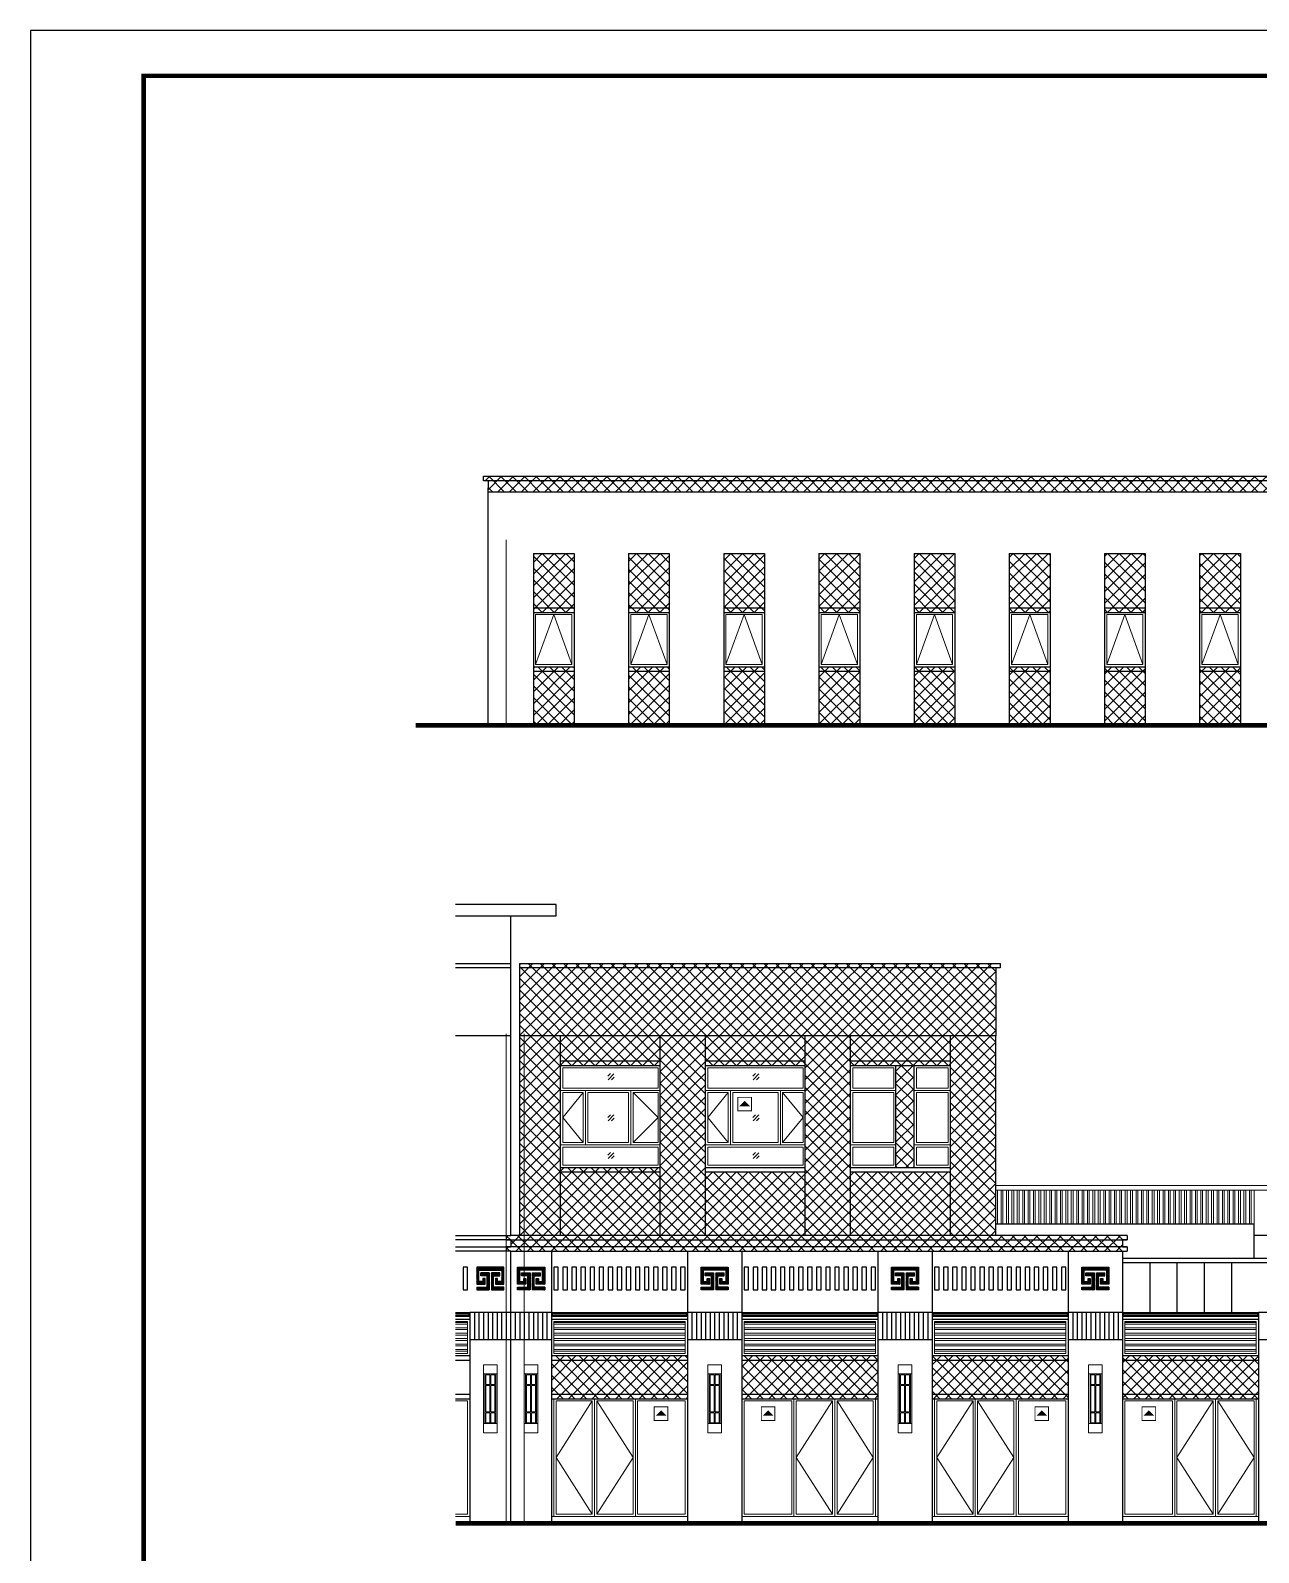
# Model space of a CAD drawing. Extents: x 1188826 to 1909461, y 608442 to 1651179.
# Drawn here: x 1471963 to 1499059, y 983729 to 1017302 of the extents above; entities that cross this region are included whole.
import ezdxf

# ---------------------------------------------------------------- set-up
doc = ezdxf.new("R2010")
doc.units = 0
doc.header["$LTSCALE"] = 1000
doc.header["$MEASUREMENT"] = 0
doc.linetypes.add('ACAD_ISO10W100', pattern=[18.5, 12, -3, 0.5, -3])
doc.linetypes.add('DOTE', pattern=[2.42, 2, -0.2, 0.02, -0.2])
for name, color, linetype in [('1-PUB_HATCH', 8, 'Continuous'), ('3-剖面填充（细）', 251, 'Continuous'), ('图框', 140, 'Continuous'), ('立面', 73, 'Continuous'), ('立面-1', 13, 'Continuous'), ('立面-2', 45, 'Continuous')]:
    doc.layers.add(name, color=color, linetype=linetype)
for name, color, linetype, lineweight in [('2-门窗开启', 8, 'Continuous', 9), ('DOTE', 19, 'DOTE', 9), ('PUB_HATCH', 8, 'Continuous', 9), ('WALL', 9, 'Continuous', 40), ('WINDOW', 144, 'Continuous', 15), ('填充', 251, 'Continuous', 5), ('平面-栏杆', 135, 'Continuous', 15)]:
    doc.layers.add(name, color=color, linetype=linetype, lineweight=lineweight)
pattern_1 = [(45, (2e-10, 0), (-129.893668, 129.893668), []), (135, (2e-10, 0), (-129.893668, -129.893668), [])]

# ---------------------------------------------------------------- blocks, each defined once
blk = doc.blocks.new('1234124')
at = {"layer": 'WINDOW', "color": 4}
for p, q in [((-150, 1300), (150, 1300)), ((-100, 1060), (-10, 1060)), ((-100, 1040), (-10, 1040)), ((-10, 1280), (-10, 1060)), ((-10, 1040), (-10, 460)), ((10, 1280), (10, 1060)), ((10, 1060), (100, 1060)), ((10, 1040), (10, 460)), ((10, 1040), (100, 1040)), ((-100, 440), (-10, 440)), ((-10, 220), (-10, 440)), ((10, 220), (10, 440)), ((10, 440), (100, 440)), ((-150, 200), (150, 200))]:
    blk.add_line(p, q, dxfattribs=at)
for points in [[(-150, 1500), (150, 1500), (150, 0), (-150, 0)], [(-120, 1300), (120, 1300), (120, 200), (-120, 200)]]:
    blk.add_lwpolyline(points, close=True, dxfattribs=at)
for points in [[(-100, 1060), (-100, 1280), (-10, 1280)], [(-10, 460), (-100, 460), (-100, 1040)], [(10, 1280), (100, 1280), (100, 1060)], [(100, 1040), (100, 460), (10, 460)], [(-100, 440), (-100, 220), (-10, 220)], [(10, 220), (100, 220), (100, 440)]]:
    blk.add_lwpolyline(points, dxfattribs=at)
blk = doc.blocks.new('GDGDGRDADW')
at = {"layer": '3-剖面填充（细）'}
h = blk.add_hatch(dxfattribs=at)
h.set_pattern_fill('ANSI31', color=251, scale=5)
h.set_pattern_definition([(45, (175515.148, 222231.159), (-5.61266, 5.61266), [])])
h.paths.add_polyline_path([(175863, 222358), (175585, 222358), (175585, 222420), (175817, 222420), (175817, 222670), (175678, 222670), (175678, 222733), (175863, 222733)])
h = blk.add_hatch(dxfattribs=at)
h.set_pattern_fill('ANSI31', color=251, scale=5)
h.set_pattern_definition([(45, (175837.9185, 222356.159), (-5.61266, 5.61266), [])])
h.paths.add_polyline_path([(175586, 222858), (175586, 222483), (175770, 222483), (175770, 222608), (175724, 222608), (175724, 222545), (175632, 222545), (175632, 222795), (176139, 222795), (176139, 222545), (176047, 222545), (176047, 222608), (176001, 222608), (176001, 222483), (176186, 222483), (176186, 222858)])
h = blk.add_hatch(dxfattribs=at)
h.set_pattern_fill('ANSI31', color=251, scale=5)
h.set_pattern_definition([(45, (175561.008, 222231.159), (-5.61266, 5.61266), [])])
h.paths.add_polyline_path([(175909, 222358), (176186, 222358), (176186, 222420), (175955, 222420), (175955, 222670), (176093, 222670), (176093, 222733), (175909, 222733)])
at = {"layer": '立面'}
for p, q in [((175586, 222858), (176186, 222858)), ((175586, 222483), (175586, 222858)), ((176139, 222795), (175632, 222795)), ((175632, 222795), (175632, 222545)), ((175678, 222670), (175678, 222733)), ((175678, 222733), (175863, 222733)), ((175816, 222670), (175678, 222670)), ((175724, 222545), (175724, 222608)), ((175724, 222608), (175770, 222608)), ((175770, 222608), (175770, 222483)), ((175816, 222420), (175816, 222670)), ((175863, 222733), (175863, 222358)), ((175909, 222733), (175909, 222358)), ((175909, 222733), (176093, 222733)), ((175955, 222420), (175955, 222670)), ((175955, 222670), (176093, 222670)), ((176001, 222483), (176001, 222608)), ((176001, 222608), (176047, 222608)), ((176047, 222608), (176047, 222545)), ((176047, 222608), (176047, 222545)), ((176093, 222670), (176093, 222733)), ((176093, 222670), (176093, 222733)), ((176139, 222545), (176139, 222795)), ((176186, 222858), (176186, 222483)), ((175770, 222483), (175586, 222483)), ((175586, 222358), (175586, 222420)), ((175586, 222420), (175816, 222420)), ((175863, 222358), (175586, 222358)), ((175632, 222545), (175724, 222545)), ((176186, 222358), (175909, 222358)), ((176186, 222420), (175955, 222420)), ((176186, 222483), (176001, 222483)), ((176047, 222545), (176139, 222545)), ((176186, 222420), (176186, 222358))]:
    blk.add_line(p, q, dxfattribs=at)
blk = doc.blocks.new('c451')
at = {"layer": '2-门窗开启', "ltscale": 0.5}
for points in [[(900, 2550), (100, 1300), (900, 50)], [(1000, 2550), (1800, 1300), (1000, 50)]]:
    blk.add_lwpolyline(points, dxfattribs=at)
at = {"layer": 'WINDOW'}
for points in [[(0, 2600), (3000, 2600), (3000, 0), (0, 0)], [(100, 2550), (900, 2550), (900, 50), (100, 50)], [(1800, 2550), (1000, 2550), (1000, 50), (1800, 50)], [(1900, 2550), (2950, 2550), (2950, 50), (1900, 50)]]:
    blk.add_lwpolyline(points, close=True, dxfattribs=at)
for points in [[(50, 2600), (50, 0)], [(950, 2600), (950, 0)], [(1850, 2600), (1850, 0)]]:
    blk.add_lwpolyline(points, dxfattribs=at)
blk = doc.blocks.new('fewfrewfref')
at = {"layer": 'WALL'}
blk.add_hatch(color=1, dxfattribs=at).paths.add_polyline_path([(367770, 261682), (367710, 261622), (367830, 261622)])
at = {"layer": 'WALL', "color": 1, "const_width": 10}
blk.add_lwpolyline([(367695, 261570), (367695, 261720), (367845, 261720), (367845, 261570)], close=True, dxfattribs=at)

msp = doc.modelspace()

# ---------------------------------------------------------------- hatches: boundary and pattern name
at = {"layer": '1-PUB_HATCH'}
h = msp.add_hatch(dxfattribs=at)
h.set_pattern_fill('ANSI37', color=256, scale=115.71489)
h.set_pattern_definition([(45, (0, 0), (-129.893668, 129.893668), []), (135, (0, 0), (-129.893668, -129.893668), [])])
h.paths.add_polyline_path([(1481959, 1007467), (1481959, 1007367), (1482059, 1007367), (1482059, 1007117), (1519249, 1007117), (1519249, 1007123), (1519529, 1007123), (1519529, 1007295), (1519809, 1007295), (1519809, 1007467)])
h = msp.add_hatch(dxfattribs=at)
h.set_pattern_fill('ANSI37', color=256, scale=115.71489)
h.set_pattern_definition(pattern_1)
h.paths.add_polyline_path([(1483959, 1005767), (1483059, 1005767), (1483059, 1004567), (1483959, 1004567)])
h.paths.add_polyline_path([(1483959, 1004567), (1483059, 1004567), (1483059, 1004467), (1483959, 1004467)])
h.paths.add_polyline_path([(1483959, 1003267), (1483059, 1003267), (1483059, 1003167), (1483959, 1003167)])
h.paths.add_polyline_path([(1483959, 1003167), (1483059, 1003167), (1483059, 1001973), (1483959, 1001973)])
h.paths.add_polyline_path([(1486059, 1003167), (1485159, 1003167), (1485159, 1001973), (1486059, 1001973)])
h.paths.add_polyline_path([(1486059, 1003267), (1485159, 1003267), (1485159, 1003167), (1486059, 1003167)])
h.paths.add_polyline_path([(1486059, 1004567), (1485159, 1004567), (1485159, 1004467), (1486059, 1004467)])
h.paths.add_polyline_path([(1486059, 1005767), (1485159, 1005767), (1485159, 1004567), (1486059, 1004567)])
h.paths.add_polyline_path([(1488159, 1005767), (1487259, 1005767), (1487259, 1004567), (1488159, 1004567)])
h.paths.add_polyline_path([(1488159, 1004567), (1487259, 1004567), (1487259, 1004467), (1488159, 1004467)])
h.paths.add_polyline_path([(1488159, 1003167), (1487259, 1003167), (1487259, 1001973), (1488159, 1001973)])
h.paths.add_polyline_path([(1488159, 1003267), (1487259, 1003267), (1487259, 1003167), (1488159, 1003167)])
h.paths.add_polyline_path([(1490259, 1003167), (1489359, 1003167), (1489359, 1001973), (1490259, 1001973)])
h.paths.add_polyline_path([(1490259, 1003267), (1489359, 1003267), (1489359, 1003167), (1490259, 1003167)])
h.paths.add_polyline_path([(1490259, 1005767), (1489359, 1005767), (1489359, 1004567), (1490259, 1004567)])
h.paths.add_polyline_path([(1490259, 1004567), (1489359, 1004567), (1489359, 1004467), (1490259, 1004467)])
h.paths.add_polyline_path([(1492359, 1004567), (1491459, 1004567), (1491459, 1004467), (1492359, 1004467)])
h.paths.add_polyline_path([(1492359, 1005767), (1491459, 1005767), (1491459, 1004567), (1492359, 1004567)])
h.paths.add_polyline_path([(1492359, 1003167), (1491459, 1003167), (1491459, 1001973), (1492359, 1001973)])
h.paths.add_polyline_path([(1492359, 1003267), (1491459, 1003267), (1491459, 1003167), (1492359, 1003167)])
h.paths.add_polyline_path([(1494459, 1003167), (1493559, 1003167), (1493559, 1001973), (1494459, 1001973)])
h.paths.add_polyline_path([(1494459, 1003267), (1493559, 1003267), (1493559, 1003167), (1494459, 1003167)])
h.paths.add_polyline_path([(1494459, 1004567), (1493559, 1004567), (1493559, 1004467), (1494459, 1004467)])
h.paths.add_polyline_path([(1494459, 1005767), (1493559, 1005767), (1493559, 1004567), (1494459, 1004567)])
h.paths.add_polyline_path([(1496559, 1005767), (1495659, 1005767), (1495659, 1004567), (1496559, 1004567)])
h.paths.add_polyline_path([(1496559, 1004567), (1495659, 1004567), (1495659, 1004467), (1496559, 1004467)])
h.paths.add_polyline_path([(1496559, 1003267), (1495659, 1003267), (1495659, 1003167), (1496559, 1003167)])
h.paths.add_polyline_path([(1496559, 1003167), (1495659, 1003167), (1495659, 1001973), (1496559, 1001973)])
h.paths.add_polyline_path([(1498659, 1003167), (1497759, 1003167), (1497759, 1001973), (1498659, 1001973)])
h.paths.add_polyline_path([(1498659, 1003267), (1497759, 1003267), (1497759, 1003167), (1498659, 1003167)])
h.paths.add_polyline_path([(1498659, 1004567), (1497759, 1004567), (1497759, 1004467), (1498659, 1004467)])
h.paths.add_polyline_path([(1498659, 1005767), (1497759, 1005767), (1497759, 1004567), (1498659, 1004567)])
h.paths.add_polyline_path([(1500759, 1005767), (1499859, 1005767), (1499859, 1004567), (1500759, 1004567)])
h.paths.add_polyline_path([(1500759, 1004567), (1499859, 1004567), (1499859, 1004467), (1500759, 1004467)])
h.paths.add_polyline_path([(1500759, 1003267), (1499859, 1003267), (1499859, 1003167), (1500759, 1003167)])
h.paths.add_polyline_path([(1500759, 1003167), (1499859, 1003167), (1499859, 1001973), (1500759, 1001973)])
h.paths.add_polyline_path([(1478798, 995423), (1478798, 996272), (1478352, 996272), (1478352, 995423)], flags=9)
h.paths.add_polyline_path([(1478798, 991803), (1478798, 992692), (1478352, 992692), (1478352, 991803)], flags=9)
h.paths.add_polyline_path([(1478798, 986478), (1478798, 987367), (1478352, 987367), (1478352, 986478)], flags=9)
h.paths.add_polyline_path([(1478798, 983773), (1478798, 984422), (1478352, 984422), (1478352, 983773)], flags=9)
h.paths.add_polyline_path([(1477998, 989943), (1477998, 990952), (1477552, 990952), (1477552, 989943)], flags=9)
h.paths.add_polyline_path([(1479598, 995423), (1479598, 996272), (1479152, 996272), (1479152, 995423)], flags=9)
h.paths.add_polyline_path([(1479598, 994478), (1479598, 995167), (1479152, 995167), (1479152, 994478)], flags=9)
h.paths.add_polyline_path([(1479598, 992903), (1479598, 993792), (1479152, 993792), (1479152, 992903)], flags=9)
h.paths.add_polyline_path([(1479598, 991048), (1479598, 991897), (1479152, 991897), (1479152, 991048)], flags=9)
h.paths.add_polyline_path([(1479598, 989598), (1479598, 990447), (1479152, 990447), (1479152, 989598)], flags=9)
h.paths.add_polyline_path([(1479598, 987778), (1479598, 988667), (1479152, 988667), (1479152, 987778)], flags=9)
h.paths.add_polyline_path([(1479598, 985378), (1479598, 986267), (1479152, 986267), (1479152, 985378)], flags=9)
h.paths.add_polyline_path([(1479598, 983773), (1479598, 984422), (1479152, 984422), (1479152, 983773)], flags=9)
h.paths.add_polyline_path([(1477714, 1006343), (1477714, 1007192), (1477267, 1007192), (1477267, 1006343)], flags=9)
h.paths.add_polyline_path([(1477714, 1004843), (1477714, 1005692), (1477267, 1005692), (1477267, 1004843)], flags=9)
h.paths.add_polyline_path([(1477714, 1003443), (1477714, 1004292), (1477267, 1004292), (1477267, 1003443)], flags=9)
h.paths.add_polyline_path([(1477714, 1002193), (1477714, 1003042), (1477267, 1003042), (1477267, 1002193)], flags=9)
h.paths.add_polyline_path([(1476914, 1006343), (1476914, 1007192), (1476467, 1007192), (1476467, 1006343)], flags=9)
h.paths.add_polyline_path([(1476914, 1003593), (1476914, 1004442), (1476467, 1004442), (1476467, 1003593)], flags=9)
h.paths.add_polyline_path([(1482119, 998828), (1482798, 998828), (1482798, 999507), (1482119, 999507)], flags=9)
h.paths.add_polyline_path([(1509214, 1000319), (1510303, 1000319), (1510303, 1000765), (1509214, 1000765)], flags=9)
h.paths.add_polyline_path([(1536914, 1000319), (1537603, 1000319), (1537603, 1000765), (1536914, 1000765)], flags=9)
h.paths.add_polyline_path([(1551013, 963000), (1553035, 963000), (1553035, 963561), (1551013, 963561)], flags=9)
h.paths.add_polyline_path([(1550755, 963553), (1553186, 963553), (1553186, 964119), (1550755, 964119)], flags=9)
h.paths.add_polyline_path([(1550678, 964102), (1553109, 964102), (1553109, 964669), (1550678, 964669)], flags=9)
h.paths.add_polyline_path([(1550678, 964652), (1553109, 964652), (1553109, 965218), (1550678, 965218)], flags=9)
h.paths.add_polyline_path([(1552215, 961286), (1553374, 961286), (1553374, 961704), (1552215, 961704)], flags=9)
h.paths.add_polyline_path([(1554105, 959752), (1554652, 959752), (1554652, 960170), (1554105, 960170)], flags=9)
h = msp.add_hatch(dxfattribs=at)
h.set_pattern_fill('ANSI37', color=256, scale=115.71489)
h.set_pattern_definition(pattern_1)
h.paths.add_polyline_path([(1493359, 996723), (1482759, 996723), (1482759, 996273), (1493259, 996280), (1493259, 996623)])
h.paths.add_polyline_path([(1493259, 996273), (1482759, 996273), (1482759, 996173), (1493184, 996173), (1493259, 996173)])
h.paths.add_polyline_path([(1493259, 996173), (1482759, 996173), (1482759, 995123), (1493259, 995123)])
h.paths.add_polyline_path([(1485859, 995123), (1483659, 995123), (1483659, 994573), (1485859, 994573)])
h.paths.add_polyline_path([(1485859, 994573), (1483659, 994573), (1483659, 994473), (1485859, 994473)])
h.paths.add_polyline_path([(1485859, 992123), (1483659, 992123), (1483659, 990723), (1485859, 990723)])
h.paths.add_polyline_path([(1485859, 992223), (1483659, 992223), (1483659, 992123), (1485859, 992123)])
h.paths.add_polyline_path([(1483659, 995123), (1482759, 995123), (1482759, 990723), (1483659, 990723)])
h.paths.add_polyline_path([(1486859, 992223), (1486859, 992223), (1486859, 994473), (1486859, 995123), (1485859, 995123), (1485859, 994473), (1485859, 992223), (1485859, 990723), (1486859, 990723)])
h.paths.add_polyline_path([(1489059, 992123), (1486859, 992123), (1486859, 990723), (1489059, 990723)])
h.paths.add_polyline_path([(1490059, 992223), (1490059, 992223), (1490059, 994473), (1490059, 995123), (1489059, 995123), (1489059, 994473), (1489059, 992223), (1489059, 990723), (1490059, 990723)])
h.paths.add_polyline_path([(1492259, 992123), (1490059, 992123), (1490059, 990723), (1492259, 990723)])
h.paths.add_polyline_path([(1493259, 995123), (1492259, 995123), (1492259, 994473), (1492259, 992223), (1492259, 990723), (1493259, 990723)])
h.paths.add_polyline_path([(1492259, 994573), (1490059, 994573), (1490059, 994473), (1492259, 994473)])
h.paths.add_polyline_path([(1492259, 995123), (1490059, 995123), (1490059, 994573), (1492259, 994573)])
h.paths.add_polyline_path([(1489059, 995123), (1486859, 995123), (1486859, 994573), (1489059, 994573)])
h.paths.add_polyline_path([(1489059, 994573), (1486859, 994573), (1486859, 994473), (1489059, 994473)])
h.paths.add_polyline_path([(1496159, 990473), (1496059, 990473), (1482559, 990473), (1482459, 990473), (1482459, 990373), (1482559, 990373), (1496159, 990373)])
h.paths.add_polyline_path([(1496059, 990623), (1482559, 990623), (1482559, 990473), (1496059, 990473)])
h.paths.add_polyline_path([(1496159, 990723), (1482559, 990723), (1482459, 990723), (1482459, 990623), (1482559, 990623), (1496159, 990623)])
h.paths.add_polyline_path([(1517059, 990473), (1516959, 990473), (1503159, 990473), (1503159, 990373), (1517059, 990373)])
h.paths.add_polyline_path([(1516959, 990623), (1503259, 990623), (1503259, 990473), (1516959, 990473)])
h.paths.add_polyline_path([(1517059, 990723), (1503159, 990723), (1503159, 990623), (1503259, 990623), (1517059, 990623)])
h.paths.add_polyline_path([(1538059, 990473), (1537959, 990473), (1524159, 990473), (1524159, 990373), (1538059, 990373)])
h.paths.add_polyline_path([(1537959, 990623), (1524259, 990623), (1524259, 990473), (1537959, 990473)])
h.paths.add_polyline_path([(1538059, 990723), (1524159, 990723), (1524159, 990623), (1524259, 990623), (1538059, 990623)])
h.paths.add_polyline_path([(1491059, 992223), (1491459, 992223), (1491459, 994473), (1491059, 994473)])
h = msp.add_hatch(dxfattribs=at)
h.set_pattern_fill('ANSI37', color=256, scale=115.71489)
h.set_pattern_definition(pattern_1)
h.paths.add_polyline_path([(1486459, 987223), (1483459, 987223), (1483459, 987123), (1486459, 987123)])
h.paths.add_polyline_path([(1486459, 987973), (1483459, 987973), (1483459, 987223), (1486459, 987223)])
h.paths.add_polyline_path([(1486459, 988073), (1483459, 988073), (1483459, 987973), (1486459, 987973)])
h.paths.add_polyline_path([(1490659, 987223), (1487659, 987223), (1487659, 987123), (1490659, 987123)])
h.paths.add_polyline_path([(1490659, 987973), (1487659, 987973), (1487659, 987223), (1490659, 987223)])
h.paths.add_polyline_path([(1490659, 988073), (1487659, 988073), (1487659, 987973), (1490659, 987973)])
h.paths.add_polyline_path([(1494859, 987223), (1491859, 987223), (1491859, 987123), (1494859, 987123)])
h.paths.add_polyline_path([(1494859, 987973), (1491859, 987973), (1491859, 987223), (1494859, 987223)])
h.paths.add_polyline_path([(1494859, 988073), (1491859, 988073), (1491859, 987973), (1494859, 987973)])
h.paths.add_polyline_path([(1499059, 987223), (1496059, 987223), (1496059, 987123), (1499059, 987123)])
h.paths.add_polyline_path([(1499059, 987973), (1496059, 987973), (1496059, 987223), (1499059, 987223)])
h.paths.add_polyline_path([(1499059, 988073), (1496059, 988073), (1496059, 987973), (1499059, 987973)])
h.paths.add_polyline_path([(1503259, 987223), (1500259, 987223), (1500259, 987123), (1503259, 987123)])
h.paths.add_polyline_path([(1503259, 987973), (1500259, 987973), (1500259, 987223), (1503259, 987223)])
h.paths.add_polyline_path([(1503259, 988073), (1500259, 988073), (1500259, 987973), (1503259, 987973)])
h.paths.add_polyline_path([(1507459, 987223), (1504459, 987223), (1504459, 987123), (1507459, 987123)])
h.paths.add_polyline_path([(1507459, 987973), (1504459, 987973), (1504459, 987223), (1507459, 987223)])
h.paths.add_polyline_path([(1507459, 988073), (1504459, 988073), (1504459, 987973), (1507459, 987973)])
h.paths.add_polyline_path([(1511659, 987223), (1508659, 987223), (1508659, 987123), (1511659, 987123)])
h.paths.add_polyline_path([(1511659, 987973), (1508659, 987973), (1508659, 987223), (1511659, 987223)])
h.paths.add_polyline_path([(1511659, 988073), (1508659, 988073), (1508659, 987973), (1511659, 987973)])
h.paths.add_polyline_path([(1515859, 987223), (1512859, 987223), (1512859, 987123), (1515859, 987123)])
h.paths.add_polyline_path([(1515859, 987973), (1512859, 987973), (1512859, 987223), (1515859, 987223)])
h.paths.add_polyline_path([(1515859, 988073), (1512859, 988073), (1512859, 987973), (1515859, 987973)])
h.paths.add_polyline_path([(1520059, 987223), (1517059, 987223), (1517059, 987123), (1520059, 987123)])
h.paths.add_polyline_path([(1520059, 987973), (1517059, 987973), (1517059, 987223), (1520059, 987223)])
h.paths.add_polyline_path([(1520059, 988073), (1517059, 988073), (1517059, 987973), (1520059, 987973)])
h.paths.add_polyline_path([(1524259, 987223), (1521259, 987223), (1521259, 987123), (1524259, 987123)])
h.paths.add_polyline_path([(1524259, 987973), (1521259, 987973), (1521259, 987223), (1524259, 987223)])
h.paths.add_polyline_path([(1524259, 988073), (1521259, 988073), (1521259, 987973), (1524259, 987973)])
h.paths.add_polyline_path([(1528459, 987223), (1525459, 987223), (1525459, 987123), (1528459, 987123)])
h.paths.add_polyline_path([(1528459, 987973), (1525459, 987973), (1525459, 987223), (1528459, 987223)])
h.paths.add_polyline_path([(1528459, 988073), (1525459, 988073), (1525459, 987973), (1528459, 987973)])
h.paths.add_polyline_path([(1532659, 987223), (1529659, 987223), (1529659, 987123), (1532659, 987123)])
h.paths.add_polyline_path([(1532659, 987973), (1529659, 987973), (1529659, 987223), (1532659, 987223)])
h.paths.add_polyline_path([(1532659, 988073), (1529659, 988073), (1529659, 987973), (1532659, 987973)])
h.paths.add_polyline_path([(1536859, 987223), (1533859, 987223), (1533859, 987123), (1536859, 987123)])
h.paths.add_polyline_path([(1536859, 987973), (1533859, 987973), (1533859, 987223), (1536859, 987223)])
h.paths.add_polyline_path([(1536859, 988073), (1533859, 988073), (1533859, 987973), (1536859, 987973)])
at = {"layer": 'PUB_HATCH'}
h = msp.add_hatch(dxfattribs=at)
h.set_pattern_fill('ANSI32', color=256, scale=25, angle=45)
h.set_pattern_definition([(90, (-29549.09, 211594.92), (-119.0625, 7e-15), []), (90, (-29509.4, 211634.6), (-119.0625, 7e-15), [])])
h.paths.add_polyline_path([(1498959, 991723), (1493259, 991723), (1493259, 990973), (1498959, 990973)])
h = msp.add_hatch(dxfattribs=at)
h.set_pattern_fill('ANSI32', color=256, scale=25, angle=135)
h.set_pattern_definition([(180, (146871.16, 423455.74), (-7e-15, -119.0625), []), (180, (146831.48, 423495.43), (-7e-15, -119.0625), [])])
h.paths.add_polyline_path([(1481344, 988823), (1481344, 988123), (1481609, 988123), (1481609, 988823)])
h = msp.add_hatch(dxfattribs=at)
h.set_pattern_fill('ANSI32', color=256, scale=25, angle=135)
h.set_pattern_definition([(180, (151671.16, 423455.74), (-7e-15, -119.0625), []), (180, (151631.48, 423495.43), (-7e-15, -119.0625), [])])
h.paths.add_polyline_path([(1483509, 988823), (1486409, 988823), (1486409, 988123), (1483509, 988123)])
h = msp.add_hatch(dxfattribs=at)
h.set_pattern_fill('ANSI32', color=256, scale=25, angle=135)
h.set_pattern_definition([(180, (155871.16, 423455.74), (-7e-15, -119.0625), []), (180, (155831.48, 423495.43), (-7e-15, -119.0625), [])])
h.paths.add_polyline_path([(1487709, 988823), (1490609, 988823), (1490609, 988123), (1487709, 988123)])
h = msp.add_hatch(dxfattribs=at)
h.set_pattern_fill('ANSI32', color=256, scale=25, angle=135)
h.set_pattern_definition([(180, (160071.16, 423455.74), (-7e-15, -119.0625), []), (180, (160031.48, 423495.43), (-7e-15, -119.0625), [])])
h.paths.add_polyline_path([(1491909, 988823), (1494809, 988823), (1494809, 988123), (1491909, 988123)])
h = msp.add_hatch(dxfattribs=at)
h.set_pattern_fill('ANSI32', color=256, scale=25, angle=135)
h.set_pattern_definition([(180, (164271.16, 423455.74), (-7e-15, -119.0625), []), (180, (164231.48, 423495.43), (-7e-15, -119.0625), [])])
h.paths.add_polyline_path([(1496109, 988823), (1499009, 988823), (1499009, 988123), (1496109, 988123)])

# ---------------------------------------------------------------- linework, layer by layer
at = {"layer": '2-门窗开启', "ltscale": 0.5}
for points in [[(1483109, 1003317), (1483509, 1004417), (1483909, 1003317)], [(1485209, 1003317), (1485609, 1004417), (1486009, 1003317)], [(1487309, 1003317), (1487709, 1004417), (1488109, 1003317)], [(1489409, 1003317), (1489809, 1004417), (1490209, 1003317)], [(1491509, 1003317), (1491909, 1004417), (1492309, 1003317)], [(1493609, 1003317), (1494009, 1004417), (1494409, 1003317)], [(1495709, 1003317), (1496109, 1004417), (1496509, 1003317)], [(1497809, 1003317), (1498209, 1004417), (1498609, 1003317)], [(1484704, 994233), (1484760, 994293)], [(1484709, 994158), (1484831, 994287)], [(1484784, 994157), (1484840, 994217)], [(1487904, 994233), (1487960, 994293)], [(1487909, 994158), (1488031, 994287)], [(1487984, 994157), (1488040, 994217)], [(1484704, 993327), (1484760, 993387)], [(1484709, 993252), (1484831, 993381)], [(1484784, 993251), (1484840, 993311)], [(1487904, 993327), (1487960, 993387)], [(1487909, 993252), (1488031, 993381)], [(1487984, 993251), (1488040, 993311)], [(1484704, 992494), (1484760, 992554)], [(1484709, 992420), (1484831, 992548)], [(1484784, 992419), (1484840, 992478)], [(1487904, 992494), (1487960, 992554)], [(1487909, 992420), (1488031, 992548)], [(1487984, 992419), (1488040, 992478)]]:
    msp.add_lwpolyline(points, dxfattribs=at)
at = {"layer": '3-剖面填充（细）', "color": 252}
for points in [[(1503159, 990723), (1498959, 990723)], [(1483459, 990373), (1483459, 989023)], [(1486459, 990373), (1486459, 989023)], [(1487659, 990373), (1487659, 989023)], [(1490659, 990373), (1490659, 989023)], [(1491859, 990373), (1491859, 989023)], [(1494859, 990373), (1494859, 989023)], [(1496659, 990123), (1496659, 989023)], [(1497259, 990123), (1497259, 989023)], [(1497859, 990123), (1497859, 989023)], [(1498459, 990123), (1498459, 989023)]]:
    msp.add_lwpolyline(points, dxfattribs=at)
at = {"layer": 'DOTE', "linetype": 'ACAD_ISO10W100', "ltscale": 100}
for p, q in [((1482459, 1006067), (1482459, 1001967)), ((1482459, 995173), (1482459, 984373)), ((1482859, 995173), (1482859, 984373))]:
    msp.add_line(p, q, dxfattribs=at)
at = {"layer": 'DOTE', "linetype": 'ACAD_ISO10W100', "ltscale": 100, "const_width": 0.001}
for points in [[(1480459, 1006067), (1538574, 1006067)], [(1480459, 1001967), (1538574, 1001967)], [(1493259, 995173), (1481344, 995173)], [(1539459, 989323), (1481344, 989323)], [(1539459, 984523), (1481344, 984523)], [(1539459, 984373), (1481344, 984373)]]:
    msp.add_lwpolyline(points, dxfattribs=at)
at = {"layer": 'WINDOW'}
for points in [[(1483059, 1004467), (1483959, 1004467), (1483959, 1003267), (1483059, 1003267)], [(1483109, 1004417), (1483909, 1004417), (1483909, 1003317), (1483109, 1003317)], [(1485159, 1004467), (1486059, 1004467), (1486059, 1003267), (1485159, 1003267)], [(1485209, 1004417), (1486009, 1004417), (1486009, 1003317), (1485209, 1003317)], [(1487259, 1004467), (1488159, 1004467), (1488159, 1003267), (1487259, 1003267)], [(1487309, 1004417), (1488109, 1004417), (1488109, 1003317), (1487309, 1003317)], [(1489359, 1004467), (1490259, 1004467), (1490259, 1003267), (1489359, 1003267)], [(1489409, 1004417), (1490209, 1004417), (1490209, 1003317), (1489409, 1003317)], [(1491459, 1004467), (1492359, 1004467), (1492359, 1003267), (1491459, 1003267)], [(1491509, 1004417), (1492309, 1004417), (1492309, 1003317), (1491509, 1003317)], [(1493559, 1004467), (1494459, 1004467), (1494459, 1003267), (1493559, 1003267)], [(1493609, 1004417), (1494409, 1004417), (1494409, 1003317), (1493609, 1003317)], [(1495659, 1004467), (1496559, 1004467), (1496559, 1003267), (1495659, 1003267)], [(1495709, 1004417), (1496509, 1004417), (1496509, 1003317), (1495709, 1003317)], [(1497759, 1004467), (1498659, 1004467), (1498659, 1003267), (1497759, 1003267)], [(1497809, 1004417), (1498609, 1004417), (1498609, 1003317), (1497809, 1003317)], [(1483659, 994473), (1485859, 994473), (1485859, 992223), (1483659, 992223)], [(1483659, 994473), (1485859, 994473), (1485859, 992223), (1483659, 992223)], [(1486859, 994473), (1489059, 994473), (1489059, 992223), (1486859, 992223)], [(1486859, 994473), (1489059, 994473), (1489059, 992223), (1486859, 992223)], [(1490059, 994473), (1491059, 994473), (1491059, 992223), (1490059, 992223)], [(1490059, 994473), (1491059, 994473), (1491059, 992223), (1490059, 992223)], [(1491459, 994473), (1492259, 994473), (1492259, 992223), (1491459, 992223)], [(1491459, 994473), (1492259, 994473), (1492259, 992223), (1491459, 992223)], [(1483709, 994423), (1485809, 994423), (1485809, 993973), (1483709, 993973)], [(1486909, 994423), (1489009, 994423), (1489009, 993973), (1486909, 993973)], [(1490109, 994423), (1491009, 994423), (1491009, 993973), (1490109, 993973)], [(1491509, 994423), (1492209, 994423), (1492209, 993973), (1491509, 993973)], [(1484159, 993873), (1483709, 993873), (1483709, 992773), (1484159, 992773)], [(1484259, 993873), (1485159, 993873), (1485159, 992773), (1484259, 992773)], [(1485259, 993873), (1485809, 993873), (1485809, 992773), (1485259, 992773)], [(1487359, 993873), (1486909, 993873), (1486909, 992773), (1487359, 992773)], [(1487459, 993873), (1488459, 993873), (1488459, 992773), (1487459, 992773)], [(1488559, 993873), (1489009, 993873), (1489009, 992773), (1488559, 992773)], [(1491009, 993873), (1490109, 993873), (1490109, 992773), (1491009, 992773)], [(1492209, 993873), (1491509, 993873), (1491509, 992773), (1492209, 992773)], [(1483709, 992673), (1485809, 992673), (1485809, 992273), (1483709, 992273)], [(1486909, 992673), (1489009, 992673), (1489009, 992273), (1486909, 992273)], [(1490109, 992673), (1491009, 992673), (1491009, 992273), (1490109, 992273)], [(1491509, 992673), (1492209, 992673), (1492209, 992273), (1491509, 992273)], [(1483459, 988873), (1486459, 988873), (1486459, 988073), (1483459, 988073)], [(1483509, 988823), (1486409, 988823), (1486409, 988123), (1483509, 988123)], [(1487659, 988873), (1490659, 988873), (1490659, 988073), (1487659, 988073)], [(1487709, 988823), (1490609, 988823), (1490609, 988123), (1487709, 988123)], [(1491859, 988873), (1494859, 988873), (1494859, 988073), (1491859, 988073)], [(1491909, 988823), (1494809, 988823), (1494809, 988123), (1491909, 988123)], [(1496059, 988873), (1499059, 988873), (1499059, 988073), (1496059, 988073)], [(1496109, 988823), (1499009, 988823), (1499009, 988123), (1496109, 988123)]]:
    msp.add_lwpolyline(points, close=True, dxfattribs=at)
for points in [[(1483659, 993923), (1485859, 993923)], [(1484209, 993923), (1484209, 992723)], [(1485209, 993923), (1485209, 992723)], [(1486859, 993923), (1489059, 993923)], [(1487409, 993923), (1487409, 992723)], [(1488509, 993923), (1488509, 992723)], [(1490059, 993923), (1491059, 993923)], [(1491459, 993923), (1492259, 993923)], [(1483659, 992723), (1485859, 992723)], [(1486859, 992723), (1489059, 992723)], [(1490059, 992723), (1491059, 992723)], [(1491459, 992723), (1492259, 992723)], [(1481344, 988873), (1481659, 988873), (1481659, 988073), (1481344, 988073)], [(1481344, 988823), (1481609, 988823), (1481609, 988123), (1481344, 988123)], [(1481344, 987123), (1481659, 987123), (1481659, 984523), (1481344, 984523)], [(1481344, 987073), (1481609, 987073), (1481609, 984573), (1481344, 984573)]]:
    msp.add_lwpolyline(points, dxfattribs=at)
at = {"layer": 'WINDOW', "color": 8}
for points in [[(1484159, 993873), (1483709, 993323), (1484159, 992773)], [(1485259, 993873), (1485809, 993323), (1485259, 992773)], [(1487359, 993873), (1486909, 993323), (1487359, 992773)], [(1488559, 993873), (1489009, 993323), (1488559, 992773)]]:
    msp.add_lwpolyline(points, dxfattribs=at)
at = {"layer": '图框'}
msp.add_lwpolyline([(1471963, 957902), (1556063, 957902), (1556063, 1017302), (1471963, 1017302)], close=True, dxfattribs=at)
at = {"layer": '图框', "const_width": 100}
msp.add_lwpolyline([(1474463, 958902), (1555063, 958902), (1555063, 1016302), (1474463, 1016302)], close=True, dxfattribs=at)
at = {"layer": '平面-栏杆'}
for points in [[(1500109, 991823), (1493259, 991823)], [(1493259, 991723), (1493259, 990973), (1498959, 990973), (1498959, 991723), (1493259, 991723)], [(1493259, 991723), (1498959, 991723)], [(1501710, 990723), (1500081, 991723), (1493259, 991723)]]:
    msp.add_lwpolyline(points, dxfattribs=at)
at = {"layer": '立面', "color": 4}
for p, q in [((1481344, 989023), (1481659, 989023)), ((1481344, 989003), (1481659, 989003)), ((1481644, 988958), (1481344, 988958)), ((1481659, 988938), (1481344, 988938)), ((1481659, 988873), (1481344, 988873)), ((1481644, 988958), (1481644, 989003)), ((1481659, 988958), (1481644, 988958)), ((1481659, 989023), (1481659, 989003)), ((1481659, 988958), (1481659, 988873)), ((1483459, 989023), (1486459, 989023)), ((1483459, 989023), (1483459, 989003)), ((1483459, 989003), (1486459, 989003)), ((1483459, 988958), (1483474, 988958)), ((1483459, 988958), (1483459, 988873)), ((1486459, 988938), (1483459, 988938)), ((1486459, 988873), (1483459, 988873)), ((1483474, 989003), (1483474, 988958)), ((1486444, 988958), (1483474, 988958)), ((1486444, 988958), (1486444, 989003)), ((1486459, 988958), (1486444, 988958)), ((1486459, 989023), (1486459, 989003)), ((1486459, 988958), (1486459, 988873)), ((1487659, 989023), (1490659, 989023)), ((1487659, 989023), (1487659, 989003)), ((1487659, 989003), (1490659, 989003)), ((1487659, 988958), (1487674, 988958)), ((1487659, 988958), (1487659, 988873)), ((1490659, 988938), (1487659, 988938)), ((1490659, 988873), (1487659, 988873)), ((1487674, 989003), (1487674, 988958)), ((1490644, 988958), (1487674, 988958)), ((1490644, 988958), (1490644, 989003)), ((1490659, 988958), (1490644, 988958)), ((1490659, 989023), (1490659, 989003)), ((1490659, 988958), (1490659, 988873)), ((1491859, 989023), (1494859, 989023)), ((1491859, 989023), (1491859, 989003)), ((1491859, 989003), (1494859, 989003)), ((1491859, 988958), (1491874, 988958)), ((1491859, 988958), (1491859, 988873)), ((1494859, 988938), (1491859, 988938)), ((1494859, 988873), (1491859, 988873)), ((1491874, 989003), (1491874, 988958)), ((1494844, 988958), (1491874, 988958)), ((1494844, 988958), (1494844, 989003)), ((1494859, 988958), (1494844, 988958)), ((1494859, 989023), (1494859, 989003)), ((1494859, 988958), (1494859, 988873)), ((1496059, 989023), (1499059, 989023)), ((1496059, 989023), (1496059, 989003)), ((1496059, 989003), (1499059, 989003)), ((1496059, 988958), (1496074, 988958)), ((1496059, 988958), (1496059, 988873)), ((1499059, 988938), (1496059, 988938)), ((1499059, 988873), (1496059, 988873)), ((1496074, 989003), (1496074, 988958)), ((1499044, 988958), (1496074, 988958)), ((1499044, 988958), (1499044, 989003)), ((1499059, 988958), (1499044, 988958)), ((1499059, 989023), (1499059, 989003)), ((1499059, 988958), (1499059, 988873))]:
    msp.add_line(p, q, dxfattribs=at)
at = {"layer": '立面'}
for points in [[(1481609, 989523), (1481609, 990023), (1481509, 990023), (1481509, 989523)], [(1483609, 989523), (1483609, 990023), (1483509, 990023), (1483509, 989523)], [(1483809, 989523), (1483809, 990023), (1483709, 990023), (1483709, 989523)], [(1484009, 989523), (1484009, 990023), (1483909, 990023), (1483909, 989523)], [(1484209, 989523), (1484209, 990023), (1484109, 990023), (1484109, 989523)], [(1484409, 989523), (1484409, 990023), (1484309, 990023), (1484309, 989523)], [(1484609, 989523), (1484609, 990023), (1484509, 990023), (1484509, 989523)], [(1484809, 989523), (1484809, 990023), (1484709, 990023), (1484709, 989523)], [(1485009, 989523), (1485009, 990023), (1484909, 990023), (1484909, 989523)], [(1485209, 989523), (1485209, 990023), (1485109, 990023), (1485109, 989523)], [(1485409, 989523), (1485409, 990023), (1485309, 990023), (1485309, 989523)], [(1485609, 989523), (1485609, 990023), (1485509, 990023), (1485509, 989523)], [(1485809, 989523), (1485809, 990023), (1485709, 990023), (1485709, 989523)], [(1486009, 989523), (1486009, 990023), (1485909, 990023), (1485909, 989523)], [(1486209, 989523), (1486209, 990023), (1486109, 990023), (1486109, 989523)], [(1486409, 989523), (1486409, 990023), (1486309, 990023), (1486309, 989523)], [(1487809, 989523), (1487809, 990023), (1487709, 990023), (1487709, 989523)], [(1488009, 989523), (1488009, 990023), (1487909, 990023), (1487909, 989523)], [(1488209, 989523), (1488209, 990023), (1488109, 990023), (1488109, 989523)], [(1488409, 989523), (1488409, 990023), (1488309, 990023), (1488309, 989523)], [(1488609, 989523), (1488609, 990023), (1488509, 990023), (1488509, 989523)], [(1488809, 989523), (1488809, 990023), (1488709, 990023), (1488709, 989523)], [(1489009, 989523), (1489009, 990023), (1488909, 990023), (1488909, 989523)], [(1489209, 989523), (1489209, 990023), (1489109, 990023), (1489109, 989523)], [(1489409, 989523), (1489409, 990023), (1489309, 990023), (1489309, 989523)], [(1489609, 989523), (1489609, 990023), (1489509, 990023), (1489509, 989523)], [(1489809, 989523), (1489809, 990023), (1489709, 990023), (1489709, 989523)], [(1490009, 989523), (1490009, 990023), (1489909, 990023), (1489909, 989523)], [(1490209, 989523), (1490209, 990023), (1490109, 990023), (1490109, 989523)], [(1490409, 989523), (1490409, 990023), (1490309, 990023), (1490309, 989523)], [(1490609, 989523), (1490609, 990023), (1490509, 990023), (1490509, 989523)], [(1492009, 989523), (1492009, 990023), (1491909, 990023), (1491909, 989523)], [(1492209, 989523), (1492209, 990023), (1492109, 990023), (1492109, 989523)], [(1492409, 989523), (1492409, 990023), (1492309, 990023), (1492309, 989523)], [(1492609, 989523), (1492609, 990023), (1492509, 990023), (1492509, 989523)], [(1492809, 989523), (1492809, 990023), (1492709, 990023), (1492709, 989523)], [(1493009, 989523), (1493009, 990023), (1492909, 990023), (1492909, 989523)], [(1493209, 989523), (1493209, 990023), (1493109, 990023), (1493109, 989523)], [(1493409, 989523), (1493409, 990023), (1493309, 990023), (1493309, 989523)], [(1493609, 989523), (1493609, 990023), (1493509, 990023), (1493509, 989523)], [(1493809, 989523), (1493809, 990023), (1493709, 990023), (1493709, 989523)], [(1494009, 989523), (1494009, 990023), (1493909, 990023), (1493909, 989523)], [(1494209, 989523), (1494209, 990023), (1494109, 990023), (1494109, 989523)], [(1494409, 989523), (1494409, 990023), (1494309, 990023), (1494309, 989523)], [(1494609, 989523), (1494609, 990023), (1494509, 990023), (1494509, 989523)], [(1494809, 989523), (1494809, 990023), (1494709, 990023), (1494709, 989523)]]:
    msp.add_lwpolyline(points, close=True, dxfattribs=at)
for points in [[(1482559, 989023), (1481659, 989023)], [(1481759, 989023), (1481759, 988423)], [(1481859, 989023), (1481859, 988423)], [(1481959, 989023), (1481959, 988423)], [(1482059, 989023), (1482059, 988423)], [(1482159, 989023), (1482159, 988423)], [(1482259, 989023), (1482259, 988423)], [(1482359, 989023), (1482359, 988423)], [(1482459, 989023), (1482459, 988423)], [(1483459, 989023), (1482559, 989023)], [(1482659, 989023), (1482659, 988423)], [(1482759, 989023), (1482759, 988423)], [(1482859, 989023), (1482859, 988423)], [(1482959, 989023), (1482959, 988423)], [(1483059, 989023), (1483059, 988423)], [(1483159, 989023), (1483159, 988423)], [(1483259, 989023), (1483259, 988423)], [(1483359, 989023), (1483359, 988423)], [(1487659, 989023), (1486459, 989023)], [(1486559, 989023), (1486559, 988423)], [(1486659, 989023), (1486659, 988423)], [(1486759, 989023), (1486759, 988423)], [(1486859, 989023), (1486859, 988423)], [(1486959, 989023), (1486959, 988423)], [(1487059, 989023), (1487059, 988423)], [(1487159, 989023), (1487159, 988423)], [(1487259, 989023), (1487259, 988423)], [(1487359, 989023), (1487359, 988423)], [(1487459, 989023), (1487459, 988423)], [(1487559, 989023), (1487559, 988423)], [(1491859, 989023), (1490659, 989023)], [(1490759, 989023), (1490759, 988423)], [(1490859, 989023), (1490859, 988423)], [(1490959, 989023), (1490959, 988423)], [(1491059, 989023), (1491059, 988423)], [(1491159, 989023), (1491159, 988423)], [(1491259, 989023), (1491259, 988423)], [(1491359, 989023), (1491359, 988423)], [(1491459, 989023), (1491459, 988423)], [(1491559, 989023), (1491559, 988423)], [(1491659, 989023), (1491659, 988423)], [(1491759, 989023), (1491759, 988423)], [(1496059, 989023), (1494859, 989023)], [(1494959, 989023), (1494959, 988423)], [(1495059, 989023), (1495059, 988423)], [(1495159, 989023), (1495159, 988423)], [(1495259, 989023), (1495259, 988423)], [(1495359, 989023), (1495359, 988423)], [(1495459, 989023), (1495459, 988423)], [(1495559, 989023), (1495559, 988423)], [(1495659, 989023), (1495659, 988423)], [(1495759, 989023), (1495759, 988423)], [(1495859, 989023), (1495859, 988423)], [(1495959, 989023), (1495959, 988423)], [(1500259, 989023), (1499059, 989023)], [(1482559, 988423), (1481659, 988423)], [(1483459, 988423), (1482559, 988423)], [(1487659, 988423), (1486459, 988423)], [(1491859, 988423), (1490659, 988423)], [(1496059, 988423), (1494859, 988423)], [(1500259, 988423), (1499059, 988423)]]:
    msp.add_lwpolyline(points, dxfattribs=at)
at = {"layer": '立面-1'}
for p, q in [((1481344, 996723), (1482559, 996723)), ((1482559, 996623), (1481344, 996623)), ((1482759, 996723), (1493359, 996723)), ((1493259, 996623), (1482759, 996623)), ((1482559, 995123), (1481344, 995123)), ((1493259, 995123), (1482759, 995123)), ((1496059, 990223), (1503259, 990223)), ((1496059, 990123), (1503259, 990123))]:
    msp.add_line(p, q, dxfattribs=at)
for points in [[(1519809, 1007367), (1481959, 1007367), (1481959, 1007467), (1519809, 1007467)], [(1482059, 1007367), (1482059, 1007217)], [(1519249, 1007117), (1482059, 1007117), (1482059, 1007217)], [(1482059, 1001967), (1482059, 1007117)], [(1483059, 1005767), (1483059, 1001967)], [(1483059, 1005767), (1483959, 1005767)], [(1483959, 1005767), (1483959, 1001967)], [(1485159, 1005767), (1485159, 1001967)], [(1485159, 1005767), (1486059, 1005767)], [(1486059, 1005767), (1486059, 1001967)], [(1487259, 1005767), (1487259, 1001967)], [(1487259, 1005767), (1488159, 1005767)], [(1488159, 1005767), (1488159, 1001967)], [(1489359, 1005767), (1489359, 1001967)], [(1489359, 1005767), (1490259, 1005767)], [(1490259, 1005767), (1490259, 1001967)], [(1491459, 1005767), (1491459, 1001967)], [(1491459, 1005767), (1492359, 1005767)], [(1492359, 1005767), (1492359, 1001967)], [(1493559, 1005767), (1493559, 1001967)], [(1493559, 1005767), (1494459, 1005767)], [(1494459, 1005767), (1494459, 1001967)], [(1495659, 1005767), (1495659, 1001967)], [(1495659, 1005767), (1496559, 1005767)], [(1496559, 1005767), (1496559, 1001967)], [(1497759, 1005767), (1497759, 1001967)], [(1497759, 1005767), (1498659, 1005767)], [(1498659, 1005767), (1498659, 1001967)], [(1483059, 1004567), (1483959, 1004567)], [(1485159, 1004567), (1486059, 1004567)], [(1487259, 1004567), (1488159, 1004567)], [(1489359, 1004567), (1490259, 1004567)], [(1491459, 1004567), (1492359, 1004567)], [(1493559, 1004567), (1494459, 1004567)], [(1495659, 1004567), (1496559, 1004567)], [(1497759, 1004567), (1498659, 1004567)], [(1483059, 1004467), (1483959, 1004467)], [(1485159, 1004467), (1486059, 1004467)], [(1487259, 1004467), (1488159, 1004467)], [(1489359, 1004467), (1490259, 1004467)], [(1491459, 1004467), (1492359, 1004467)], [(1493559, 1004467), (1494459, 1004467)], [(1495659, 1004467), (1496559, 1004467)], [(1497759, 1004467), (1498659, 1004467)], [(1483059, 1003267), (1483959, 1003267)], [(1483059, 1003167), (1483959, 1003167)], [(1485159, 1003267), (1486059, 1003267)], [(1485159, 1003167), (1486059, 1003167)], [(1487259, 1003267), (1488159, 1003267)], [(1487259, 1003167), (1488159, 1003167)], [(1489359, 1003267), (1490259, 1003267)], [(1489359, 1003167), (1490259, 1003167)], [(1491459, 1003267), (1492359, 1003267)], [(1491459, 1003167), (1492359, 1003167)], [(1493559, 1003267), (1494459, 1003267)], [(1493559, 1003167), (1494459, 1003167)], [(1495659, 1003267), (1496559, 1003267)], [(1495659, 1003167), (1496559, 1003167)], [(1497759, 1003267), (1498659, 1003267)], [(1497759, 1003167), (1498659, 1003167)], [(1482559, 990723), (1482559, 996723)], [(1482759, 990723), (1482759, 996723)], [(1493359, 996723), (1493359, 996723), (1493359, 996723), (1493359, 996623), (1493259, 996623), (1493259, 995123), (1493259, 995123)], [(1483659, 990723), (1483659, 995123)], [(1485859, 990723), (1485859, 995123)], [(1486859, 990723), (1486859, 995123)], [(1489059, 990723), (1489059, 995123)], [(1490059, 990723), (1490059, 995123)], [(1492259, 990723), (1492259, 995123)], [(1493259, 990723), (1493259, 995123)], [(1483659, 994573), (1485859, 994573)], [(1483659, 994473), (1485859, 994473)], [(1486859, 994573), (1489059, 994573)], [(1486859, 994473), (1489059, 994473)], [(1490059, 994573), (1492259, 994573)], [(1490059, 994473), (1492259, 994473)], [(1491059, 992223), (1491059, 994473)], [(1491459, 992223), (1491459, 994473)], [(1483659, 992223), (1485859, 992223)], [(1483659, 992123), (1485859, 992123)], [(1486859, 992223), (1489059, 992223)], [(1486859, 992123), (1489059, 992123)], [(1490059, 992223), (1492259, 992223)], [(1490059, 992123), (1492259, 992123)], [(1498959, 990223), (1498959, 990973), (1493259, 990973)], [(1481344, 990723), (1482559, 990723)], [(1482559, 990623), (1481344, 990623)], [(1481344, 990473), (1482559, 990473)], [(1482459, 990723), (1482459, 990623), (1482559, 990623), (1482559, 990473), (1482459, 990473), (1482459, 990373)], [(1496159, 990723), (1482559, 990723)], [(1482559, 990623), (1496159, 990623)], [(1496159, 990473), (1482559, 990473)], [(1496159, 990723), (1496159, 990623), (1496059, 990623), (1496059, 990473), (1496159, 990473), (1496159, 990373)], [(1482559, 990373), (1481344, 990373)], [(1482559, 984373), (1482559, 990373)], [(1482559, 990373), (1496159, 990373)], [(1496059, 990373), (1496059, 989023)], [(1481344, 989023), (1481659, 989023), (1481659, 984373)], [(1483459, 989023), (1486459, 989023)], [(1483459, 989023), (1483459, 984373)], [(1486459, 989023), (1486459, 984373)], [(1487659, 989023), (1490659, 989023)], [(1487659, 989023), (1487659, 984373)], [(1490659, 989023), (1490659, 984373)], [(1491859, 989023), (1494859, 989023)], [(1491859, 989023), (1491859, 984373)], [(1494859, 989023), (1494859, 984373)], [(1496059, 989023), (1499059, 989023)], [(1496059, 989023), (1496059, 984373)], [(1499059, 989023), (1499059, 984373)], [(1481344, 988073), (1481659, 988073)], [(1483459, 988073), (1486459, 988073)], [(1487659, 988073), (1490659, 988073)], [(1491859, 988073), (1494859, 988073)], [(1496059, 988073), (1499059, 988073)], [(1481344, 987973), (1481659, 987973)], [(1483459, 987973), (1483459, 987973), (1486459, 987973)], [(1487659, 987973), (1487659, 987973), (1490659, 987973)], [(1491859, 987973), (1491859, 987973), (1494859, 987973)], [(1496059, 987973), (1496059, 987973), (1499059, 987973)], [(1481344, 987223), (1481659, 987223)], [(1481344, 987123), (1481659, 987123)], [(1483459, 987223), (1486459, 987223)], [(1483459, 987123), (1483459, 987123), (1486459, 987123)], [(1487659, 987223), (1490659, 987223)], [(1487659, 987123), (1487659, 987123), (1490659, 987123)], [(1491859, 987223), (1494859, 987223)], [(1491859, 987123), (1491859, 987123), (1494859, 987123)], [(1496059, 987223), (1499059, 987223)], [(1496059, 987123), (1496059, 987123), (1499059, 987123)]]:
    msp.add_lwpolyline(points, dxfattribs=at)
at = {"layer": '立面-1', "const_width": 100}
for points in [[(1480459, 1001973), (1538574, 1001973)], [(1539459, 984373), (1481344, 984373)]]:
    msp.add_lwpolyline(points, dxfattribs=at)
at = {"layer": '立面-2', "color": 36}
msp.add_line((1481344, 997773), (1483559, 997773), dxfattribs=at)
msp.add_lwpolyline([(1482559, 996723), (1482559, 997773), (1483559, 997773), (1483559, 998023), (1481344, 998023)], dxfattribs=at)

# ---------------------------------------------------------------- block references
at = {"xscale": -1}
msp.add_blockref('GDGDGRDADW', (1657995, 767165), dxfattribs=at)
for p in [(1307123, 767165), (1311173, 767165), (1315373, 767165), (1319573, 767165)]:
    msp.add_blockref('GDGDGRDADW', p)
at = {"layer": '填充', "xscale": 2, "yscale": 2, "zscale": 2}
for p in [(752180, 470330), (750336, 463502), (752698, 463502), (758736, 463502), (761098, 463502)]:
    msp.add_blockref('fewfrewfref', p, dxfattribs=at)
at = {"layer": '立面-1', "xscale": -1}
for name, p in [('1234124', (1482109, 986372)), ('c451', (1490659, 984523)), ('c451', (1499059, 984523))]:
    msp.add_blockref(name, p, dxfattribs=at)
at = {"layer": '立面-1'}
for name, p in [('1234124', (1483009, 986372)), ('1234124', (1487060, 986372)), ('1234124', (1491260, 986372)), ('1234124', (1495460, 986372)), ('c451', (1483459, 984523)), ('c451', (1491859, 984523))]:
    msp.add_blockref(name, p, dxfattribs=at)

doc.saveas('drawing.dxf')
